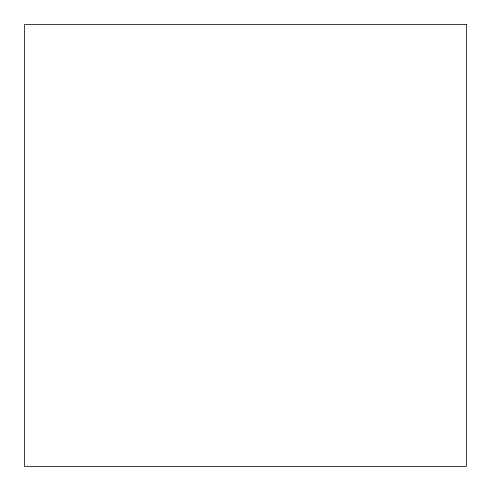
<?xml version="1.0" encoding="UTF-8"?>
<svg xmlns="http://www.w3.org/2000/svg" width="491" height="491" viewBox="0 0 491 491"><rect width="100%" height="100%" fill="white"/><g stroke="black" fill="none" stroke-linecap="round" stroke-linejoin="round"><path stroke-width="0.74" d="M466.45 24.55L24.55 24.55L24.55 466.45L466.45 466.45L466.45 24.55"/></g></svg>
